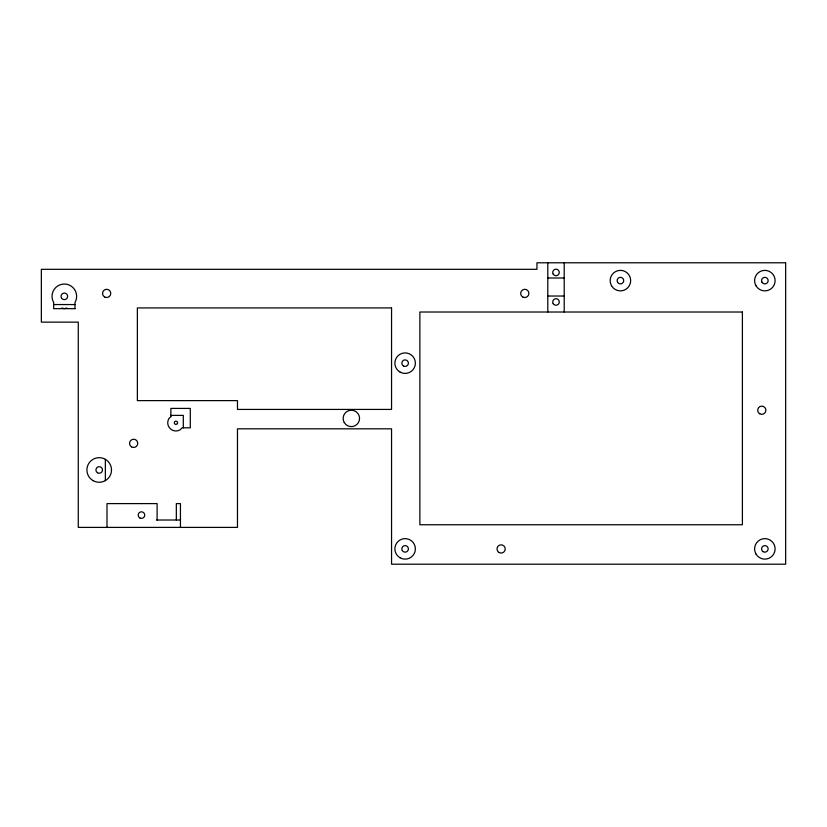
<?xml version="1.0" encoding="UTF-8"?>
<svg xmlns="http://www.w3.org/2000/svg" width="827" height="827" viewBox="0 0 827 827"><rect width="100%" height="100%" fill="white"/><g stroke="black" fill="none" stroke-linecap="round" stroke-linejoin="round"><path stroke-width="1.24" d="M177.402 423.507L177.536 423.093A1.644 1.644 0 0 0 175.407 421.222A1.644 1.644 0 0 0 174.848 424.003A1.644 1.644 0 0 0 177.536 423.093M66.791 307.995L64.33 308.657L61.87 307.995M547.794 277.996L564.21 277.996M547.794 296.025L564.21 296.025M53.672 304.553L74.988 304.553M170.879 415.392L183.315 415.392L183.315 427.828M156.52 520.018L180.441 520.018M564.21 262.79L564.21 312.017M547.794 262.79L547.794 312.017M180.441 527.399L180.441 503.602L176.337 503.602L176.337 520.018M157.109 520.018L157.109 503.602L107.003 503.602L107.003 527.399M105.36 459.305L105.36 480.621M170.879 416.622L168.822 418.669A8.208 8.208 0 0 0 180.038 429.885L182.085 427.828L190.293 427.828L190.293 408.414L170.879 408.414L170.879 416.622M785.65 262.79L536.95 262.79L536.95 269.323L41.35 269.323L41.35 322.137L78.276 322.137L78.276 527.399L237.473 527.399L237.473 428.82L391.553 428.82L391.553 564.21L785.65 564.21L785.65 262.79M391.553 307.923L137.365 307.923L137.365 400.619L237.473 400.619L237.473 409.427L391.553 409.427L391.553 307.923M74.988 308.657L53.672 308.657L53.672 302.496A12.312 12.312 0 0 1 64.33 284.033A12.312 12.312 0 0 1 74.988 302.496L74.988 308.657M742.398 312.017L419.878 312.017L419.878 524.752L742.398 524.752L742.398 312.017M131.596 446.9A4.104 4.104 0 0 0 137.758 443.344A4.104 4.104 0 0 0 131.596 439.799A4.104 4.104 0 0 0 131.596 446.9M499.063 552.488A4.104 4.104 0 0 0 505.225 548.942A4.104 4.104 0 0 0 499.063 545.386A4.104 4.104 0 0 0 499.063 552.488M104.615 296.965A4.104 4.104 0 0 0 110.766 293.409A4.104 4.104 0 0 0 104.615 289.853A4.104 4.104 0 0 0 104.615 296.965M522.726 296.965A4.104 4.104 0 0 0 528.887 293.409A4.104 4.104 0 0 0 522.726 289.853A4.104 4.104 0 0 0 522.726 296.965M759.734 413.789A4.104 4.104 0 0 0 765.885 410.244A4.104 4.104 0 0 0 759.734 406.688A4.104 4.104 0 0 0 759.734 413.789M611.535 285.749A10.255 10.255 0 0 0 629.295 285.749A10.255 10.255 0 0 0 620.415 270.367A10.255 10.255 0 0 0 611.535 285.749M344.239 422.525A8.208 8.208 0 0 0 358.453 422.525A8.208 8.208 0 0 0 351.341 410.213A8.208 8.208 0 0 0 344.239 422.525M93.048 480.621A12.312 12.312 0 0 0 111.511 469.963A12.312 12.312 0 0 0 93.048 459.305A12.312 12.312 0 0 0 93.048 480.621M399.999 372.047A10.255 10.255 0 0 0 415.381 363.167A10.255 10.255 0 0 0 399.999 354.276A10.255 10.255 0 0 0 399.999 372.047M399.999 557.76A10.255 10.255 0 0 0 415.381 548.88A10.255 10.255 0 0 0 399.999 540A10.255 10.255 0 0 0 399.999 557.76M755.981 554.007A10.255 10.255 0 0 0 773.741 554.007A10.255 10.255 0 0 0 764.861 538.625A10.255 10.255 0 0 0 755.981 554.007M755.981 285.749A10.255 10.255 0 0 0 773.741 285.749A10.255 10.255 0 0 0 764.861 270.367A10.255 10.255 0 0 0 755.981 285.749M617.573 282.265A3.287 3.287 0 0 0 623.258 282.265A3.287 3.287 0 0 0 620.415 277.334A3.287 3.287 0 0 0 617.573 282.265M553.16 303.612A3.287 3.287 0 0 0 558.845 303.612A3.287 3.287 0 0 0 556.002 298.692A3.287 3.287 0 0 0 553.16 303.612M553.16 274.088A3.287 3.287 0 0 0 558.845 274.088A3.287 3.287 0 0 0 556.002 269.157A3.287 3.287 0 0 0 553.16 274.088M97.565 472.806A3.287 3.287 0 0 0 102.486 469.963A3.287 3.287 0 0 0 97.565 467.121A3.287 3.287 0 0 0 97.565 472.806M139.825 517.929A3.287 3.287 0 0 0 144.746 515.087A3.287 3.287 0 0 0 139.825 512.244A3.287 3.287 0 0 0 139.825 517.929M61.487 297.989A3.287 3.287 0 0 0 67.173 297.989A3.287 3.287 0 0 0 64.33 293.058A3.287 3.287 0 0 0 61.487 297.989M403.483 365.999A3.287 3.287 0 0 0 408.404 363.167A3.287 3.287 0 0 0 403.483 360.324A3.287 3.287 0 0 0 403.483 365.999M402.284 550.524A3.287 3.287 0 0 0 407.969 550.524A3.287 3.287 0 0 0 405.127 545.593A3.287 3.287 0 0 0 402.284 550.524M763.218 551.723A3.287 3.287 0 0 0 768.138 548.88A3.287 3.287 0 0 0 763.218 546.037A3.287 3.287 0 0 0 763.218 551.723M762.018 282.265A3.287 3.287 0 0 0 767.704 282.265A3.287 3.287 0 0 0 764.861 277.334A3.287 3.287 0 0 0 762.018 282.265"/></g></svg>
